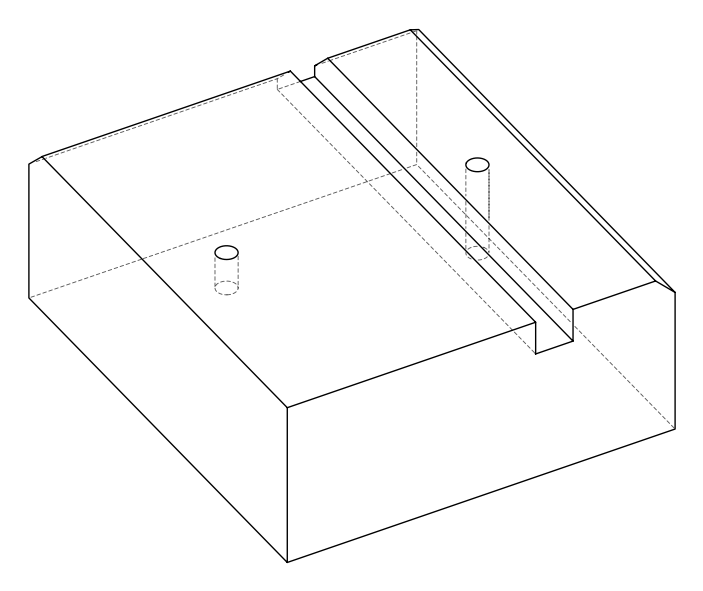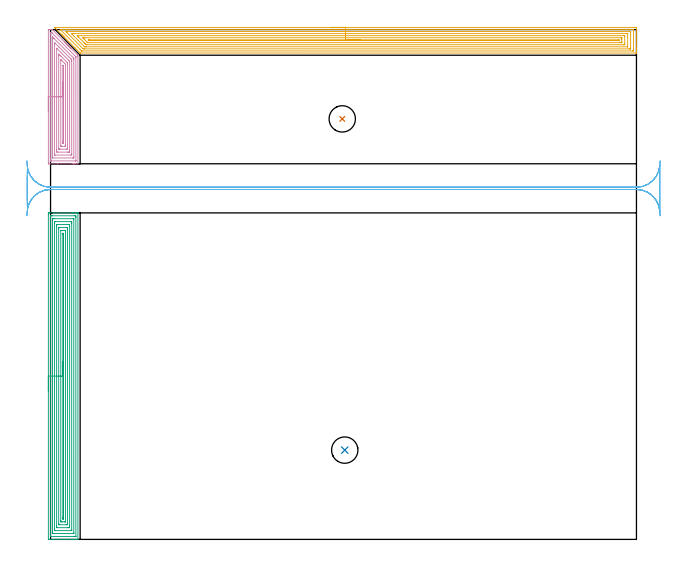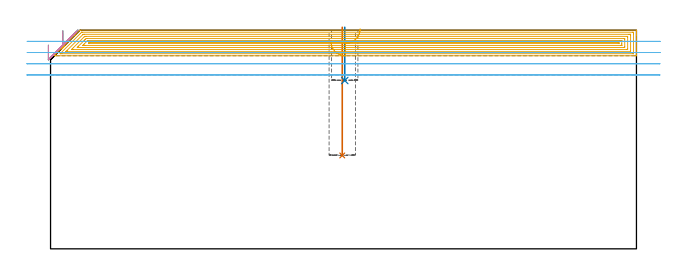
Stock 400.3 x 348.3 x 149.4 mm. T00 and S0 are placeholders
(PLAN: 6 operations, 2 tool changes, 50.1 min)
(1 INDEXABLE_INSERT_DRILL_BLIND_HOLE_FROM_SOLID | STEP1POCKET | NXT0302_007 | 0.35 min | 21695 mm3)
(2 INDEXABLE_INSERT_DRILL_BLIND_HOLE_FROM_SOLID_1 | STEP1POCKET_1 | NXT0302_007 | 0.15 min | 8688 mm3)
(3 AREA_MILL | FG_CHAMFER_SURFACE | UGT0205_001 | 14.5 min | 47129 mm3)
(4 AREA_MILL_1 | FG_CHAMFER_SURFACE_1 | UGT0205_001 | 5.6 min | 20292 mm3)
(5 AREA_MILL_2 | FG_CHAMFER_SURFACE_2 | UGT0205_001 | 22 min | 59334 mm3)
(6 MILL_RECTANGULAR_SLOT | SLOT_RECTANGULAR | UGT0201_004 | Follow Part, ap 8, ae 75% | 7.54 min | 406976 mm3)
(TOOL NXT0302_007 | Index. Insert Drill 18mm [880-D1800L25-05] | D18 PA176 FL90 Z2)
(TOOL UGT0205_001 | Chamfer Mill 20 x 3 x 45 deg. | D20 FL50 Z2)
(TOOL UGT0201_004 | End Mill 32 mm | D32 FL53 Z6)
(OP 1 INDEXABLE_INSERT_DRILL_BLIND_HOLE_FROM_SOLID)
G17 G21 G94 G90
T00 M6
G54
G17 G0 G90 X199.3 Y287.3 S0 M3
G43 Z159.4 H1
G94 G81 G98 Z63.8 F250. R151.4
G80
M5
M2
(OP 2 INDEXABLE_INSERT_DRILL_BLIND_HOLE_FROM_SOLID_1)
G17 G21 G94 G90
T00 M6
G54
G17 G0 G90 X201. Y61. S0 M3
G43 Z159.4 H1
G94 G81 G98 Z115. F250. R151.4
G80
M5
M2
(OP 3 AREA_MILL)
G17 G21 G94 G90
T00 M6
G54
G17 G0 G90 X-1.5 Y101.55 S1061 M3
G43 Z159.4 H0
Z139.2
G94 G1 Y101.588 Z138.328 F250.
Y101.702 Z137.464
Y101.891 Z136.612
Y102.153 Z135.78
Y102.487 Z134.974
Y102.89 Z134.2
Y103.358 Z133.464
Y103.89 Z132.772
Y104.479 Z132.129
Y105.122 Z131.54
Y105.814 Z131.009
Y106.55 Z130.54
Y107.324 Z130.137
Y108.13 Z129.803
Y108.962 Z129.541
Y109.814 Z129.352
Y110.678 Z129.238
Y111.55 Z129.2
Y222.05
X-1.499 Y222.511 Z129.201
X-1.495 Y222.937 Z129.203
X-1.491 Y223.09 Z129.206
X-1.075 Y223.095 Z129.622
X-0.494 Y223.1 Z130.203
X14.757 Z145.451
X15.354 Z146.051
X15.636 Z146.333
X17.396 Z148.09
X17.96 Z148.659
X18.275 Z148.974
X18.428 Y223.099 Z149.127
X18.694 Y223.09 Z149.393
X18.7 Y222.957 Z149.4
Y0.143
X18.694 Y0.01 Z149.393
X18.427 Y0. Z149.126
X17.96 Z148.659
X17.396 Z148.09
X15.354 Z146.051
X14.757 Z145.451
X1.865 Z132.562
X-1.066 Z129.631
X-1.377 Y0.003 Z129.32
X-1.492 Y0.01 Z129.205
X-1.499 Y0.127 Z129.199
X-1.5 Y0.589 Z129.2
Y111.55
X-0.086 Z130.614
X-0.085 Y220.924 Z130.615
X-0.084 Y221.021 Z130.616
X-0.081 Y221.069 Z130.619
X-0.08 Y221.085 Z130.62
X-0.048 Y221.09 Z130.652
X0.32 Y221.098 Z131.02
X0.684 Y221.099 Z131.384
X1.197 Y221.1 Z131.897
X16.516 Y221.099 Z147.216
X17.033 Y221.096 Z147.733
X17.204 Y221.09 Z147.904
X17.279 Y221.072 Z147.979
X17.284 Y220.842 Z147.984
X17.285 Y220.729 Z147.985
X17.286 Y219.949 Z147.986
X17.285 Y2.176 Z147.985
X17.284 Y2.079 Z147.984
X17.281 Y2.031 Z147.981
X17.28 Y2.015 Z147.98
X17.248 Y2.01 Z147.948
X16.88 Y2.002 Z147.58
X16.516 Y2.001 Z147.216
X16.003 Y2. Z146.703
X0.684 Y2.001 Z131.384
X0.167 Y2.004 Z130.867
X-0.004 Y2.01 Z130.696
X-0.079 Y2.028 Z130.621
X-0.084 Y2.258 Z130.616
X-0.085 Y2.371 Z130.615
X-0.086 Y3.151 Z130.614
Y111.55
X1.328 Z132.028
X1.329 Y218.293 Z132.029
X1.332 Y218.946 Z132.032
X1.334 Y219.064 Z132.034
X1.335 Y219.086 Z132.035
X1.362 Y219.091 Z132.062
X1.414 Y219.098 Z132.114
X1.564 Y219.099 Z132.264
X2.291 Y219.1 Z132.991
X15.486 Y219.099 Z146.186
X15.636 Y219.095 Z146.336
X15.788 Y219.09 Z146.488
X15.865 Y219.08 Z146.565
X15.867 Y219.025 Z146.567
X15.869 Y218.946 Z146.569
X15.871 Y218.709 Z146.571
Y4.807
X15.868 Y4.154 Z146.568
X15.866 Y4.036 Z146.566
X15.865 Y4.014 Z146.565
X15.838 Y4.009 Z146.538
X15.786 Y4.002 Z146.486
X15.636 Y4.001 Z146.336
X14.908 Y4. Z145.608
X1.714 Y4.001 Z132.414
X1.564 Y4.004 Z132.264
X1.412 Y4.01 Z132.112
X1.335 Y4.02 Z132.035
X1.332 Y4.075 Z132.032
X1.33 Y4.154 Z132.03
X1.329 Y4.391 Z132.029
X1.328 Y111.55 Z132.028
X2.743 Z133.443
Y216.272
X2.745 Y216.858 Z133.445
X2.748 Y217.055 Z133.448
X2.749 Y217.083 Z133.449
X2.763 Y217.09 Z133.463
X2.812 Y217.094 Z133.512
X2.914 Y217.097 Z133.614
X3.323 Y217.1 Z134.023
X3.386 Z134.086
X13.941 Y217.099 Z144.641
X14.294 Y217.09 Z144.994
X14.45 Y217.077 Z145.15
X14.452 Y216.989 Z145.152
X14.456 Y216.577 Z145.156
X14.457 Y216.272 Z145.157
Y215.685
Y6.827
X14.455 Y6.242 Z145.155
X14.452 Y6.045 Z145.152
X14.451 Y6.017 Z145.151
X14.437 Y6.01 Z145.137
X14.387 Y6.006 Z145.087
X14.286 Y6.003 Z144.986
X13.877 Y6. Z144.577
X13.814 Z144.514
X3.259 Y6.001 Z133.959
X2.906 Y6.01 Z133.606
X2.749 Y6.022 Z133.449
X2.748 Y6.111 Z133.448
X2.744 Y6.523 Z133.444
X2.743 Y6.827 Z133.443
Y7.415
Y111.55
X4.157 Z134.857
Y213.645
X4.159 Y214.49 Z134.859
X4.16 Y214.533 Z134.86
X4.202 Y215.09 Z134.902
X4.483 Y215.097 Z135.183
X5.082 Y215.099 Z135.782
X5.359 Y215.1 Z136.059
X12.397 Y215.098 Z143.097
X12.998 Y215.09 Z143.698
X13.039 Y214.49 Z143.739
X13.041 Y214.446 Z143.741
X13.043 Y213.599 Z143.743
Y9.455
X13.041 Y8.61 Z143.741
X13.04 Y8.567 Z143.74
X12.998 Y8.01 Z143.698
X12.717 Y8.003 Z143.417
X12.118 Y8.001 Z142.818
X11.841 Y8. Z142.541
X4.803 Y8.001 Z135.503
X4.202 Y8.01 Z134.902
X4.16 Y8.61 Z134.86
X4.158 Y8.654 Z134.858
X4.157 Y9.501 Z134.857
Y111.55
X5.571 Z136.271
X5.572 Y212.211 Z136.272
X5.576 Y212.707 Z136.276
X5.581 Y213.093 Z136.281
X5.961 Y213.097 Z136.661
X6.454 Y213.1 Z137.154
X10.852 Z141.552
X11.239 Y213.096 Z141.939
X11.619 Y213.09 Z142.319
X11.625 Y212.707 Z142.325
X11.628 Y212.313 Z142.328
Y10.889
X11.624 Y10.393 Z142.324
X11.619 Y10.007 Z142.319
X11.239 Y10.003 Z141.939
X10.746 Y10. Z141.446
X6.348 Z137.048
X5.961 Y10.004 Z136.661
X5.581 Y10.01 Z136.281
X5.575 Y10.393 Z136.275
X5.572 Y10.787 Z136.272
X5.571 Y111.55 Z136.271
X6.985 Z137.685
X6.986 Y211.018 Z137.686
X6.987 Y211.064 Z137.687
X6.989 Y211.086 Z137.689
X6.99 Y211.09 Z137.69
X7.03 Y211.092 Z137.73
X7.375 Y211.098 Z138.075
X7.548 Y211.1 Z138.248
X9.48 Z140.18
X10.19 Y211.097 Z140.89
X10.199 Y211.09 Z140.899
X10.208 Y211.079 Z140.908
X10.21 Y210.925 Z140.91
X10.214 Y210.18 Z140.914
X10.215 Y210.034 Z140.915
X10.214 Y12.082 Z140.914
X10.213 Y12.035 Z140.913
X10.211 Y12.014 Z140.911
X10.21 Y12.01 Z140.91
X10.17 Y12.008 Z140.87
X9.825 Y12.002 Z140.525
X9.652 Y12. Z140.352
X7.893 Z138.593
X7.72 Z138.42
X7.01 Y12.003 Z137.71
X7.001 Y12.01 Z137.701
X6.992 Y12.022 Z137.692
X6.99 Y12.175 Z137.69
X6.986 Y12.92 Z137.686
X6.985 Y13.066 Z137.685
Y111.55
X8.4 Z139.1
Y208.454
X8.402 Y208.657 Z139.102
X8.407 Y209.062 Z139.107
X8.41 Y209.092 Z139.11
X8.418 Y209.094 Z139.118
X8.443 Y209.097 Z139.143
X8.495 Y209.099 Z139.195
X8.6 Z139.3
X8.643 Z139.343
X8.781 Y209.09 Z139.481
X8.794 Y209.047 Z139.494
X8.797 Y209.032 Z139.497
X8.799 Y208.941 Z139.499
X8.8 Y208.251 Z139.5
Y208.048
Y14.646
X8.798 Y14.443 Z139.498
X8.793 Y14.038 Z139.493
X8.79 Y14.008 Z139.49
X8.782 Y14.006 Z139.482
X8.757 Y14.003 Z139.457
X8.705 Y14.001 Z139.405
X8.6 Z139.3
X8.557 Z139.257
X8.419 Y14.01 Z139.119
X8.406 Y14.053 Z139.106
X8.403 Y14.068 Z139.103
X8.401 Y14.159 Z139.101
X8.4 Y14.849 Z139.1
X8.399 Y15.052 Z139.099
X8.4 Y111.55 Z139.1
Y112.422 Z139.138
Y113.286 Z139.251
Y114.138 Z139.44
Y114.97 Z139.703
Y115.776 Z140.036
Y116.55 Z140.439
Y117.286 Z140.908
Y117.978 Z141.439
Y118.621 Z142.028
Y119.21 Z142.672
Y119.741 Z143.364
Y120.21 Z144.1
Y120.613 Z144.873
Y120.947 Z145.679
Y121.209 Z146.511
Y121.398 Z147.363
Y121.512 Z148.228
Y121.55 Z149.1
G0 Z159.4
M5
M2
(OP 4 AREA_MILL_1)
G17 G21 G94 G90
T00 M6
G54
G17 G0 G90 X-1.5 Y292.45 S1061 M3
G43 Z159.4 H0
Z139.2
G94 G1 Y292.488 Z138.328 F250.
Y292.602 Z137.464
Y292.791 Z136.612
Y293.053 Z135.78
Y293.387 Z134.974
Y293.79 Z134.2
Y294.258 Z133.464
Y294.79 Z132.772
Y295.379 Z132.129
Y296.022 Z131.54
Y296.714 Z131.008
Y297.45 Z130.54
Y298.224 Z130.137
Y299.03 Z129.803
Y299.862 Z129.541
Y300.714 Z129.352
Y301.578 Z129.238
Y302.45 Z129.2
Y347.967
X-1.495 Y348.197 Z129.205
X-1.491 Y348.298 Z129.206
X-1.279 Y348.3 Z129.418
X-1.075 Z129.621
X0.417 Z131.116
X1.124 Z131.823
X1.192 Y348.299 Z131.891
X1.199 Y348.295 Z131.898
X1.221 Y348.279 Z131.92
X9.577 Y339.923 Z140.277
X9.919 Y339.582 Z140.615
X10.431 Y339.069 Z141.131
X10.631 Y338.87 Z141.329
X10.799 Y338.704 Z141.494
X10.963 Y338.538 Z141.661
X11.075 Y338.426 Z141.773
X11.239 Y338.264 Z141.933
X11.399 Y338.102 Z142.097
X11.519 Y337.982 Z142.217
X11.678 Y337.824 Z142.373
X11.834 Y337.667 Z142.532
X11.964 Y337.537 Z142.661
X12.118 Y337.384 Z142.813
X12.27 Y337.231 Z142.967
X12.408 Y337.093 Z143.106
X12.558 Y336.944 Z143.253
X12.705 Y336.796 Z143.403
X12.852 Y336.649 Z143.55
X12.998 Y336.504 Z143.693
X13.141 Y336.36 Z143.838
X13.296 Y336.205 Z143.994
X13.438 Y336.065 Z144.133
X13.576 Y335.925 Z144.274
X13.74 Y335.761 Z144.438
X13.877 Y335.625 Z144.573
X18.275 Y331.226 Z148.973
X18.623 Y330.875 Z149.321
X18.694 Y330.801 Z149.392
X18.7 Y329.987 Z149.4
Y256.703
X18.694 Y256.61 Z149.392
X18.503 Y256.6 Z149.201
X16.924 Z147.623
X16.516 Z147.212
X16.312 Z147.009
X15.636 Z146.333
X15.432 Z146.13
X14.757 Z145.45
X4.811 Z135.507
X-1.075 Z129.621
X-1.417 Y256.604 Z129.28
X-1.492 Y256.61 Z129.205
X-1.499 Y256.686 Z129.198
X-1.5 Y257.147 Z129.2
Y302.45
X-0.086 Z130.614
X-0.085 Y345.976 Z130.615
X-0.083 Y346.17 Z130.617
X-0.081 Y346.267 Z130.619
X-0.08 Y346.283 Z130.62
X-0.048 Y346.29 Z130.652
X0.043 Y346.294 Z130.743
X0.365 Y346.298 Z131.065
X0.684 Y346.292 Z131.384
X0.728 Y346.29 Z131.428
X0.777 Y346.261 Z131.477
X0.876 Y346.167 Z131.576
X1.073 Y345.976 Z131.773
X16.516 Y330.534 Z147.216
X17.062 Y329.987 Z147.762
X17.245 Y329.796 Z147.945
X17.275 Y329.764 Z147.975
X17.279 Y329.742 Z147.979
X17.282 Y329.695 Z147.982
X17.284 Y329.598 Z147.984
X17.286 Y329.21 Z147.986
X17.285 Y258.924 Z147.985
X17.283 Y258.729 Z147.983
X17.281 Y258.633 Z147.981
X17.28 Y258.617 Z147.98
X17.248 Y258.61 Z147.948
X17.157 Y258.606 Z147.857
X16.836 Y258.601 Z147.536
X0.684 Y258.6 Z131.384
X0.123 Y258.602 Z130.823
X-0.014 Y258.606 Z130.686
X-0.075 Y258.61 Z130.625
X-0.082 Y258.809 Z130.618
X-0.084 Y258.924 Z130.616
X-0.086 Y259.701 Z130.614
Y259.812
Y302.45
X1.328 Z132.028
X1.329 Y342.898 Z132.029
X1.33 Y343.056 Z132.03
X1.333 Y343.182 Z132.033
X1.335 Y343.25 Z132.035
X1.358 Y343.231 Z132.058
X1.564 Y343.032 Z132.264
X2.178 Y342.423 Z132.878
X2.443 Y342.158 Z133.143
X15.502 Y329.099 Z146.202
X15.636 Y328.962 Z146.336
X15.82 Y328.772 Z146.52
X15.863 Y328.725 Z146.563
X15.867 Y328.606 Z146.567
X15.869 Y328.448 Z146.569
X15.871 Y328.21 Z146.571
Y327.973
Y261.351
X15.869 Y260.7 Z146.569
X15.867 Y260.642 Z146.567
X15.865 Y260.62 Z146.565
X15.834 Y260.61 Z146.534
X15.733 Y260.602 Z146.433
X15.636 Y260.601 Z146.336
X14.856 Y260.6 Z145.556
X1.464 Y260.601 Z132.164
X1.398 Y260.604 Z132.098
X1.346 Y260.61 Z132.046
X1.334 Y260.615 Z132.034
X1.333 Y260.623 Z132.033
X1.33 Y260.7 Z132.03
X1.329 Y260.937 Z132.029
X1.328 Y302.45 Z132.028
X2.743 Z133.443
Y338.87
X2.745 Y339.29 Z133.445
X2.747 Y339.382 Z133.447
X2.748 Y339.389 Z133.448
X2.759 Y339.382 Z133.459
X2.807 Y339.34 Z133.507
X2.901 Y339.249 Z133.601
X3.282 Y338.87 Z133.982
X5.711 Y336.441 Z136.411
X12.998 Y329.154 Z143.698
X13.877 Y328.272 Z144.577
X13.936 Y328.21 Z144.636
X14.45 Y327.632 Z145.15
X14.453 Y327.322 Z145.153
X14.456 Y326.737 Z145.156
X14.457 Y263.668 Z145.157
X14.455 Y263.365 Z145.155
X14.451 Y262.786 Z145.151
X14.439 Y262.61 Z145.139
X13.755 Y262.6 Z144.455
X3.2 Z133.9
X2.914 Y262.606 Z133.614
X2.771 Y262.61 Z133.471
X2.749 Y262.616 Z133.449
X2.747 Y262.638 Z133.447
X2.745 Y262.678 Z133.445
X2.743 Y263.062 Z133.443
Y263.365
Y302.45
X4.157 Z134.857
Y335.362
X4.159 Y335.408 Z134.859
X4.164 Y335.498 Z134.864
X4.166 Y335.526 Z134.866
X4.175 Y335.52 Z134.875
X4.202 Y335.496 Z134.902
X4.385 Y335.317 Z135.085
X12.379 Y327.322 Z143.079
X12.998 Y326.696 Z143.698
X13.025 Y326.665 Z143.725
X13.036 Y326.629 Z143.736
X13.039 Y326.571 Z143.739
X13.042 Y326.48 Z143.742
X13.043 Y265.984 Z143.743
X13.04 Y265.142 Z143.74
X13.039 Y265.1 Z143.739
X12.998 Y264.61 Z143.698
X12.651 Y264.603 Z143.351
X12.118 Y264.601 Z142.818
X11.775 Y264.6 Z142.475
X5.082 Y264.601 Z135.782
X4.737 Y264.602 Z135.437
X4.202 Y264.61 Z134.902
X4.161 Y265.142 Z134.861
X4.159 Y265.185 Z134.859
X4.157 Y266.03 Z134.857
Y302.45
X5.571 Z136.271
Y330.381
X5.572 Y330.875 Z136.272
X5.574 Y331.266 Z136.274
X5.578 Y331.645 Z136.278
X5.961 Y331.279 Z136.661
X6.375 Y330.875 Z137.075
X6.841 Y330.411 Z137.541
X7.266 Y329.987 Z137.966
X11.239 Y326.013 Z141.939
X11.47 Y325.779 Z142.17
X11.586 Y325.658 Z142.286
X11.613 Y325.628 Z142.313
X11.622 Y325.599 Z142.322
X11.624 Y325.546 Z142.324
X11.627 Y325.153 Z142.327
X11.629 Y324.657 Z142.329
Y324.263
Y267.413
X11.628 Y266.918 Z142.328
X11.626 Y266.721 Z142.326
X11.622 Y266.625 Z142.322
X11.62 Y266.61 Z142.32
X11.598 Y266.606 Z142.298
X11.552 Y266.602 Z142.252
X11.239 Y266.6 Z141.939
X10.674 Z141.374
X6.841 Z137.541
X6.276 Y266.601 Z136.976
X5.961 Y266.605 Z136.661
X5.647 Y266.61 Z136.347
X5.578 Y266.621 Z136.278
X5.575 Y266.682 Z136.275
X5.573 Y266.787 Z136.273
X5.572 Y266.918 Z136.272
X5.571 Y267.312 Z136.271
Y302.45
X6.985 Z137.685
X6.986 Y327.322 Z137.686
X6.988 Y327.603 Z137.688
X6.99 Y327.742 Z137.69
X6.992 Y327.795 Z137.692
X7.033 Y327.757 Z137.733
X7.479 Y327.322 Z138.179
X9.48 Y325.323 Z140.18
X10.144 Y324.657 Z140.844
X10.188 Y324.607 Z140.888
X10.208 Y324.582 Z140.908
X10.21 Y324.563 Z140.91
X10.212 Y324.472 Z140.912
X10.214 Y324.286 Z140.914
X10.215 Y323.915 Z140.915
X10.214 Y269.583 Z140.914
X10.213 Y268.843 Z140.913
X10.21 Y268.695 Z140.91
X10.208 Y268.612 Z140.908
X9.573 Y268.6 Z140.273
X7.72 Z138.42
X7.626 Z138.326
X7.438 Y268.602 Z138.138
X7.062 Y268.61 Z137.762
X6.99 Y268.614 Z137.69
X6.989 Y268.62 Z137.689
X6.987 Y268.646 Z137.687
X6.986 Y268.695 Z137.686
X6.985 Y302.45 Z137.685
X8.4 Z139.1
Y323.769
X8.401 Y323.875 Z139.101
Y323.892
X8.405 Y323.935 Z139.105
X8.584 Y323.769 Z139.284
X8.6 Y323.753 Z139.3
X8.707 Y323.644 Z139.407
X8.76 Y323.587 Z139.46
X8.784 Y323.558 Z139.484
X8.793 Y323.539 Z139.493
X8.795 Y323.487 Z139.495
X8.799 Y323.083 Z139.499
X8.8 Y322.881 Z139.5
Y271.36
X8.798 Y271.16 Z139.498
X8.793 Y270.955 Z139.493
X8.781 Y270.61 Z139.481
X8.6 Y270.607 Z139.3
X8.465 Y270.608 Z139.165
X8.405 Y270.624 Z139.105
X8.404 Y270.63 Z139.104
X8.401 Y270.672 Z139.101
X8.4 Y271.36 Z139.1
Y271.562
Y302.45
Y303.322 Z139.138
Y304.186 Z139.251
Y305.038 Z139.44
Y305.87 Z139.703
Y306.676 Z140.036
Y307.45 Z140.439
Y308.186 Z140.908
Y308.878 Z141.439
Y309.521 Z142.028
Y310.11 Z142.672
Y310.641 Z143.364
Y311.11 Z144.1
Y311.513 Z144.873
Y311.847 Z145.679
Y312.109 Z146.511
Y312.298 Z147.363
Y312.412 Z148.228
Y312.45 Z149.1
G0 Z159.4
M5
M2
(OP 5 AREA_MILL_2)
G17 G21 G94 G90
T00 M6
G54
G17 G0 G90 X191.5 Y349.8 S1061 M3
G43 Z159.4 H0
Z141.9
G94 G1 X191.538 Z141.028 F250.
X191.652 Z140.164
X191.841 Z139.312
X192.103 Z138.48
X192.437 Z137.674
X192.84 Z136.9
X193.308 Z136.164
X193.84 Z135.472
X194.429 Z134.829
X195.072 Z134.24
X195.764 Z133.708
X196.5 Z133.24
X197.274 Z132.837
X198.08 Z132.503
X198.912 Z132.241
X199.764 Z132.052
X200.628 Z131.938
X201.5 Z131.9
X399.69
X400.175 Y349.795 Z131.903
X400.29 Y349.792 Z131.906
X400.3 Y349.672 Z132.025
Y335.941 Z145.754
Y335.341 Z146.353
Y334.784 Z146.913
Y334.463 Z147.233
Y333.906 Z147.79
Y333.585 Z148.11
Y332.942 Z148.757
Y332.597 Z149.102
X400.297 Y332.446 Z149.246
X400.29 Y332.302 Z149.388
X400.137 Y332.3 Z149.4
X20.272
X20.206 Y332.305 Z149.39
X20.15 Y332.349 Z149.348
X16.72 Y335.78 Z145.919
X9.692 Y342.806 Z138.89
X9.559 Y342.94 Z138.758
X9.39 Y343.109 Z138.588
X9.252 Y343.246 Z138.45
X9.113 Y343.386 Z138.311
X8.957 Y343.541 Z138.156
X8.813 Y343.685 Z138.011
X8.666 Y343.833 Z137.865
X8.525 Y343.974 Z137.724
X8.374 Y344.124 Z137.571
X8.22 Y344.279 Z137.419
X8.093 Y344.406 Z137.292
X7.935 Y344.563 Z137.132
X7.773 Y344.726 Z136.972
X7.661 Y344.838 Z136.86
X7.495 Y345.002 Z136.692
X7.327 Y345.172 Z136.526
X3.066 Y349.434 Z132.266
X2.863 Y349.64 Z132.06
X2.719 Y349.793 Z131.906
X2.863 Y349.8 Z131.9
X201.5
Y348.386 Z133.314
X397.905 Y348.385 Z133.315
X398.037
X398.259 Y348.38 Z133.32
X398.282 Y348.379 Z133.321
X398.29 Y348.37 Z133.33
X398.296 Y348.34 Z133.36
X398.298 Y348.31 Z133.39
X398.3 Y348.127 Z133.573
Y334.953 Z146.747
X398.297 Y334.463 Z147.237
X398.293 Y334.082 Z147.618
X398.276 Y333.721 Z147.979
X397.905 Y333.716 Z147.984
X397.773 Y333.715 Z147.985
X21.545
X21.355 Y333.716 Z147.984
X21.261 Y333.719 Z147.981
X21.241 Y333.721 Z147.979
X21.215 Y333.742 Z147.958
X21.165 Y333.787 Z147.913
X20.487 Y334.463 Z147.237
X20.272 Y334.678 Z147.022
X6.881 Y348.07 Z133.63
X6.652 Y348.305 Z133.395
X6.612 Y348.35 Z133.35
X6.59 Y348.379 Z133.321
X6.636 Y348.38 Z133.32
X6.881 Y348.384 Z133.316
X7.013 Y348.385 Z133.315
X7.773 Y348.386 Z133.314
X201.5
Y346.972 Z134.728
X396.119 Y346.971 Z134.729
X396.191 Y346.97 Z134.73
X396.249 Y346.968 Z134.732
X396.28 Y346.965 Z134.735
X396.29 Y346.935 Z134.765
X396.295 Y346.759 Z134.941
X396.299 Y346.582 Z135.118
X396.3 Y336.042 Z145.658
X396.298 Y335.341 Z146.359
X396.296 Y335.168 Z146.532
X396.291 Y335.142 Z146.558
X396.278 Y335.135 Z146.565
X396.227 Y335.133 Z146.567
X396.119 Y335.131 Z146.569
X395.443 Y335.129 Z146.571
X395.227 Y335.128 Z146.572
X23.166 Y335.129 Z146.571
X22.95 Y335.13 Z146.57
X22.267 Y335.135 Z146.565
X22.081 Y335.318 Z146.382
X11.344 Y346.055 Z135.645
X10.643 Y346.759 Z134.941
X10.452 Y346.953 Z134.747
X10.45 Y346.967 Z134.733
X11.344 Y346.971 Z134.729
X201.5 Y346.972 Z134.728
Y345.557 Z136.143
X393.77
X394.168 Y345.555 Z136.145
X394.248 Y345.553 Z136.147
X394.279 Y345.551 Z136.149
X394.29 Y345.521 Z136.179
X394.3 Y345.002 Z136.698
Y337.098 Z144.602
X394.296 Y336.675 Z145.025
X394.292 Y336.57 Z145.13
X394.29 Y336.55 Z145.15
X394.261 Y336.548 Z145.152
X394.194 Y336.545 Z145.155
X394.005 Y336.543 Z145.157
X24.407
X23.843 Y336.544 Z145.156
X23.511 Y336.546 Z145.154
X23.375 Y336.55 Z145.15
X23.303 Y336.558 Z145.142
X23.161 Y336.695 Z145.005
X22.95 Y336.9 Z144.8
X15.725 Y344.124 Z137.576
X14.915 Y344.935 Z136.765
X14.853 Y345.002 Z136.698
X14.358 Y345.55 Z136.15
X14.915 Y345.555 Z136.145
X15.245 Y345.556 Z136.144
X201.5 Y345.557 Z136.143
Y344.143 Z137.557
X391.656 Y344.142 Z137.558
X392.29 Y344.124 Z137.576
X392.299 Y343.491 Z138.209
X392.3 Y338.854 Z142.846
X392.297 Y338.224 Z143.476
X392.29 Y337.976 Z143.724
X391.675 Y337.957 Z143.743
X391.656
X24.755
X24.736 Y337.958 Z143.742
X24.334 Y337.976 Z143.724
X23.843 Y338.458 Z143.242
X23.444 Y338.854 Z142.846
X22.95 Y339.348 Z142.352
X19.053 Y343.246 Z138.454
X18.486 Y343.815 Z137.885
X18.186 Y344.124 Z137.576
X18.468 Y344.142 Z137.558
X18.486
X201.5 Y344.143 Z137.557
Y342.729 Z138.971
X389.503
X389.87 Y342.727 Z138.973
X390.237 Y342.723 Z138.977
X390.279 Y342.722 Z138.978
X390.29 Y342.695 Z139.005
X390.295 Y342.621 Z139.079
X390.298 Y342.508 Z139.192
X390.3 Y341.489 Z140.211
Y340.188 Z141.512
X390.298 Y339.733 Z141.967
X390.294 Y339.521 Z142.179
X390.29 Y339.416 Z142.284
X390.282 Y339.378 Z142.322
X390.233 Y339.376 Z142.324
X389.87 Y339.373 Z142.327
X389.345 Y339.371 Z142.329
X388.977
X25.628 Y339.372 Z142.328
X25.506 Y339.373 Z142.327
X25.409 Y339.376 Z142.324
X25.382 Y339.378 Z142.322
X25.363 Y339.393 Z142.307
X25.322 Y339.43 Z142.27
X25.016 Y339.733 Z141.967
X24.736 Y340.012 Z141.688
X22.95 Y341.798 Z139.902
X22.382 Y342.367 Z139.333
X22.057 Y342.697 Z139.003
X22.042 Y342.722 Z138.978
X22.057 Y342.723 Z138.977
X22.584 Y342.728 Z138.972
X22.95 Y342.729 Z138.971
X23.475
X201.5
Y341.315 Z140.385
X387.907 Y341.314 Z140.386
X388.085 Y341.313 Z140.387
X388.268 Y341.308 Z140.392
X388.292 Y341.304 Z140.396
X388.294 Y341.3 Z140.4
X388.299 Y341.279 Z140.421
X388.293 Y340.944 Z140.756
X388.29 Y340.839 Z140.861
X388.278 Y340.792 Z140.908
X388.219 Y340.79 Z140.91
X388.085 Y340.787 Z140.913
X387.907 Y340.786 Z140.914
X387.73 Y340.785 Z140.915
X27.236
X26.436 Y340.792 Z140.908
X26.34 Y340.869 Z140.831
X26.154 Y341.054 Z140.646
X25.973 Y341.236 Z140.464
X25.911 Y341.308 Z140.392
X26.699 Y341.314 Z140.386
X201.5 Y341.315 Z140.385
X202.372 Z140.423
X203.236 Z140.537
X204.088 Z140.726
X204.92 Z140.988
X205.726 Z141.322
X206.5 Z141.725
X207.236 Z142.194
X207.928 Z142.725
X208.571 Z143.314
X209.16 Z143.957
X209.692 Z144.65
X210.16 Z145.385
X210.563 Z146.159
X210.897 Z146.965
X211.159 Z147.797
X211.348 Z148.649
X211.462 Z149.514
X211.5 Z150.385
G0 Z159.4
M5
M2
(OP 6 MILL_RECTANGULAR_SLOT)
G17 G21 G94 G90
T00 M6
G54
G17 G0 G90 X416.454 Y258.615 S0 M3
G43 Z159.4 H0
Z141.75
G94 G1 X416.27 Y255.62 F250.
G2 X400.3 Y240.6 R16. F500.
G1 X0.
G2 X-15.183 Y251.552 R16.
G1 X-15.211 Y251.561
G3 X-16. Y246.6 R16.
G1 Y233.1
G3 X-15.211 Y228.139 R16.
G1 X-15.183 Y228.148
G2 X0. Y239.1 R16.
G1 X400.3
G2 X416.27 Y224.08 R16.
G1 X416.454 Y221.085 F250.
G0 Y258.615 Z134.1
G1 X416.27 Y255.62
G2 X400.3 Y240.6 R16. F500.
G1 X0.
G2 X-15.677 Y253.399 R16.
G1 X-15.706 Y253.405
G3 X-16. Y250.352 R16.
G1 Y229.348
G3 X-15.706 Y226.295 R16.
G1 X-15.677 Y226.301
G2 X0. Y239.1 R16.
G1 X400.3
G2 X416.27 Y224.08 R16.
G1 X416.454 Y221.085 F250.
G0 Z159.4
X-16.154
Z126.45
G1 X-15.97 Y224.079
G2 X0. Y239.1 R16. F500.
G1 X400.3
G2 X416.27 Y224.08 R16.
G1 X416.3
Y255.62
X416.27
G2 X400.3 Y240.6 R16.
G1 X0.
G2 X-15.97 Y255.621 R16.
G1 X-16.154 Y258.615 F250.
G0 Y221.085 Z118.8
G1 X-15.97 Y224.079
G2 X0. Y239.1 R16. F500.
G1 X400.3
G2 X416.27 Y224.08 R16.
G1 X416.3
Y255.62
X416.27
G2 X400.3 Y240.6 R16.
G1 X0.
G2 X-15.97 Y255.621 R16.
G1 X-16.154 Y258.615 F250.
G0 Z159.4
M5
M2
